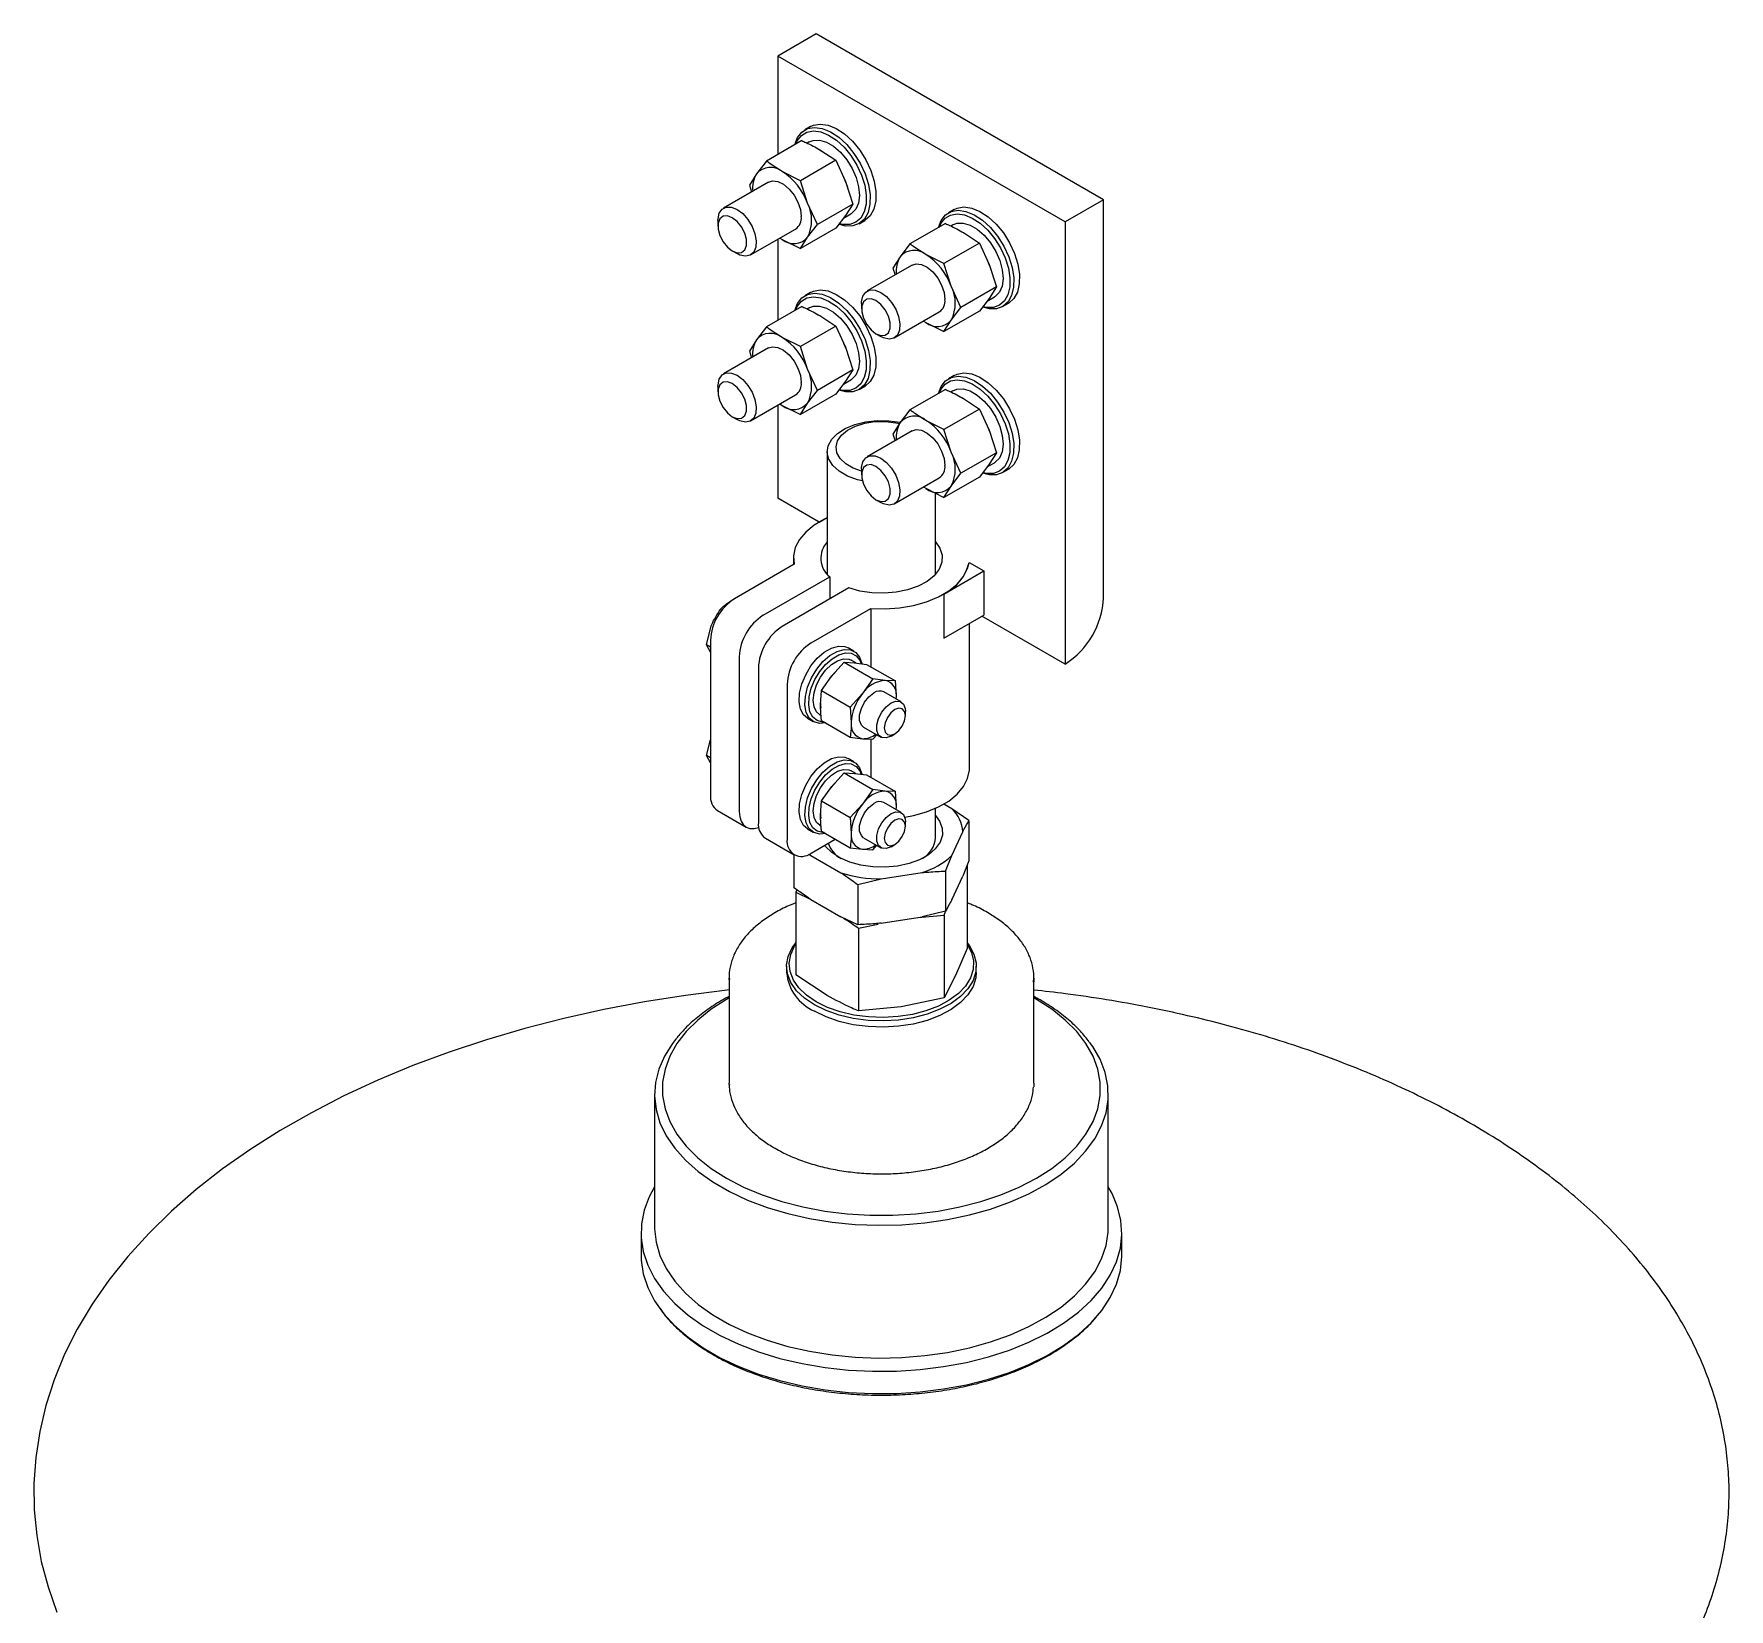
# Model space of a CAD drawing. Header units: millimetres. Extents: x 51507 to 66627, y -17810 to -7118.
# Drawn here: x 60227.2 to 60477.6, y -13012.5 to -12779.9 of the extents above; entities that cross this region are included whole.
import ezdxf

# ---------------------------------------------------------------- set-up
doc = ezdxf.new("R2010")
doc.units = ezdxf.units.MM
doc.header["$LTSCALE"] = 10
doc.layers.add('粗实线', color=4, linetype='Continuous', lineweight=18)

msp = doc.modelspace()

# ---------------------------------------------------------------- linework, layer by layer
at = {"layer": '粗实线'}
for p, q in [((60342.746, -12779.911), (60337.089, -12783.176)), ((60385.172, -12804.403), (60342.746, -12779.911)), ((60379.515, -12807.669), (60337.089, -12783.176)), ((60337.089, -12783.176), (60337.089, -12797.711)), ((60341.928, -12793.599), (60341.08, -12794.088)), ((60340.621, -12795.672), (60335.395, -12798.688)), ((60341.727, -12795.864), (60341.419, -12796.042)), ((60335.395, -12798.688), (60333.96, -12800.578)), ((60345.641, -12798.57), (60340.416, -12801.587)), ((60343.311, -12797.017), (60345.641, -12798.57)), ((60345.641, -12798.57), (60347.077, -12801.701)), ((60333.96, -12800.578), (60332.885, -12802.26)), ((60340.416, -12801.587), (60337.725, -12800.241)), ((60335.725, -12801.798), (60329.079, -12805.635)), ((60332.885, -12802.26), (60333.205, -12803.253)), ((60341.491, -12804.926), (60340.416, -12801.587)), ((60347.077, -12801.701), (60348.152, -12805.04)), ((60342.926, -12808.056), (60341.491, -12804.926)), ((60348.152, -12805.04), (60342.926, -12808.056)), ((60348.152, -12805.04), (60347.077, -12806.721)), ((60363.141, -12805.845), (60362.293, -12806.335)), ((60385.172, -12804.403), (60379.515, -12807.669)), ((60385.172, -12863.194), (60385.172, -12804.403)), ((60328.25, -12807.466), (60328.25, -12808.283)), ((60333.078, -12812.563), (60339.725, -12808.726)), ((60345.641, -12808.611), (60340.416, -12811.628)), ((60341.491, -12809.946), (60342.926, -12808.056)), ((60347.077, -12806.721), (60345.641, -12808.611)), ((60346.766, -12807.131), (60347.865, -12806.496)), ((60349.079, -12807.945), (60349.927, -12807.455)), ((60361.834, -12807.918), (60356.608, -12810.934)), ((60362.941, -12808.11), (60362.632, -12808.288)), ((60379.515, -12807.669), (60379.515, -12872.992)), ((60337.089, -12810.248), (60337.089, -12822.207)), ((60337.39, -12810.074), (60337.725, -12810.283)), ((60337.397, -12810.07), (60337.725, -12810.283)), ((60337.725, -12810.283), (60340.416, -12811.628)), ((60340.416, -12811.628), (60341.491, -12809.946)), ((60356.608, -12810.934), (60355.173, -12812.824)), ((60366.855, -12810.816), (60361.629, -12813.833)), ((60364.157, -12809.077), (60364.691, -12809.371)), ((60364.525, -12809.263), (60366.855, -12810.816)), ((60366.855, -12810.816), (60368.29, -12813.947)), ((60330.371, -12811.957), (60331.078, -12812.365)), ((60355.173, -12812.824), (60354.098, -12814.506)), ((60361.629, -12813.833), (60358.938, -12812.488)), ((60356.939, -12814.044), (60350.292, -12817.881)), ((60354.098, -12814.506), (60354.418, -12815.499)), ((60362.704, -12817.172), (60361.629, -12813.833)), ((60368.29, -12813.947), (60369.365, -12817.286)), ((60341.928, -12818.095), (60341.08, -12818.585)), ((60364.139, -12820.303), (60362.704, -12817.172)), ((60369.365, -12817.286), (60364.139, -12820.303)), ((60367.979, -12819.377), (60369.078, -12818.742)), ((60369.365, -12817.286), (60368.29, -12818.968)), ((60340.621, -12820.168), (60335.395, -12823.185)), ((60341.727, -12820.36), (60341.419, -12820.538)), ((60349.463, -12819.713), (60349.463, -12820.529)), ((60354.292, -12824.81), (60360.938, -12820.972)), ((60366.855, -12820.857), (60361.629, -12823.874)), ((60362.704, -12822.192), (60364.139, -12820.303)), ((60368.29, -12818.968), (60366.855, -12820.857)), ((60370.292, -12820.191), (60371.141, -12819.702)), ((60335.395, -12823.185), (60333.96, -12825.074)), ((60345.641, -12823.066), (60340.416, -12826.083)), ((60343.311, -12821.513), (60345.641, -12823.066)), ((60345.641, -12823.066), (60347.077, -12826.197)), ((60358.603, -12822.321), (60358.938, -12822.529)), ((60358.61, -12822.317), (60358.938, -12822.529)), ((60358.938, -12822.529), (60361.629, -12823.874)), ((60361.629, -12823.874), (60362.704, -12822.192)), ((60333.96, -12825.074), (60332.885, -12826.756)), ((60340.416, -12826.083), (60337.725, -12824.738)), ((60341.491, -12829.422), (60340.416, -12826.083)), ((60347.077, -12826.197), (60348.152, -12829.536)), ((60351.584, -12824.203), (60352.291, -12824.611)), ((60335.725, -12826.294), (60329.079, -12830.131)), ((60332.885, -12826.756), (60333.205, -12827.749)), ((60342.926, -12832.553), (60341.491, -12829.422)), ((60348.152, -12829.536), (60342.926, -12832.553)), ((60347.077, -12831.218), (60345.641, -12833.107)), ((60346.766, -12831.627), (60347.865, -12830.992)), ((60348.152, -12829.536), (60347.077, -12831.218)), ((60363.141, -12830.341), (60362.293, -12830.831)), ((60328.25, -12831.963), (60328.25, -12832.779)), ((60333.078, -12837.06), (60339.725, -12833.223)), ((60345.641, -12833.107), (60340.416, -12836.124)), ((60341.491, -12834.442), (60342.926, -12832.553)), ((60349.079, -12832.441), (60349.927, -12831.952)), ((60361.834, -12832.414), (60356.608, -12835.431)), ((60362.941, -12832.606), (60362.632, -12832.785)), ((60364.525, -12833.759), (60366.855, -12835.312)), ((60337.089, -12834.744), (60337.089, -12848.5)), ((60337.39, -12834.571), (60337.725, -12834.779)), ((60337.397, -12834.567), (60337.725, -12834.779)), ((60337.725, -12834.779), (60340.416, -12836.124)), ((60340.416, -12836.124), (60341.491, -12834.442)), ((60356.608, -12835.431), (60355.173, -12837.32)), ((60366.855, -12835.312), (60361.629, -12838.329)), ((60366.855, -12835.312), (60368.29, -12838.443)), ((60330.371, -12836.453), (60331.078, -12836.861)), ((60356.939, -12838.54), (60350.292, -12842.377)), ((60355.173, -12837.32), (60354.098, -12839.002)), ((60361.629, -12838.329), (60358.938, -12836.984)), ((60362.704, -12841.668), (60361.629, -12838.329)), ((60368.29, -12838.443), (60369.365, -12841.782)), ((60354.098, -12839.002), (60354.418, -12839.995)), ((60344.391, -12841.612), (60344.391, -12859.711)), ((60364.139, -12844.799), (60362.704, -12841.668)), ((60369.365, -12841.782), (60364.139, -12844.799)), ((60368.29, -12843.464), (60366.855, -12845.354)), ((60367.979, -12843.873), (60369.078, -12843.239)), ((60369.365, -12841.782), (60368.29, -12843.464)), ((60349.463, -12844.209), (60349.463, -12845.025)), ((60354.292, -12849.306), (60360.938, -12845.469)), ((60366.855, -12845.354), (60361.629, -12848.37)), ((60362.704, -12846.689), (60364.139, -12844.799)), ((60370.292, -12844.688), (60371.141, -12844.198)), ((60343.197, -12852.025), (60337.089, -12848.5)), ((60351.584, -12848.699), (60352.291, -12849.108)), ((60358.603, -12846.817), (60358.938, -12847.025)), ((60358.61, -12846.813), (60358.938, -12847.025)), ((60358.938, -12847.025), (60361.629, -12848.37)), ((60360.391, -12859.711), (60360.391, -12847.751)), ((60361.629, -12848.37), (60362.704, -12846.689)), ((60343.199, -12852.024), (60344.391, -12851.336)), ((60339.489, -12858.248), (60330.685, -12863.33)), ((60339.391, -12857.331), (60339.391, -12858.304)), ((60365.342, -12857.983), (60367.494, -12859.225)), ((60334.928, -12865.78), (60344.772, -12860.096)), ((60344.772, -12860.096), (60344.772, -12863.362)), ((60361.583, -12862.638), (60367.494, -12859.225)), ((60367.494, -12859.225), (60367.494, -12865.758)), ((60330.331, -12863.535), (60330.624, -12863.379)), ((60347.6, -12861.729), (60337.756, -12867.412)), ((60361.583, -12862.638), (60361.583, -12869.17)), ((60328.821, -12865.02), (60328.606, -12864.896)), ((60341.999, -12869.862), (60350.802, -12864.779)), ((60350.802, -12864.779), (60350.802, -12873.362)), ((60361.583, -12869.17), (60367.494, -12865.758)), ((60379.515, -12872.992), (60367.239, -12865.905)), ((60326.565, -12870.157), (60327.27, -12867.344)), ((60365.391, -12888.359), (60365.391, -12866.972)), ((60327.149, -12870.494), (60326.565, -12870.157)), ((60327.149, -12871.234), (60326.565, -12870.157)), ((60327.149, -12869.454), (60327.149, -12892.317)), ((60348.322, -12871.075), (60347.473, -12870.585)), ((60331.392, -12871.903), (60331.392, -12894.766)), ((60334.22, -12873.536), (60334.22, -12896.399)), ((60345.069, -12874.716), (60346.874, -12872.722)), ((60346.874, -12872.722), (60351.124, -12875.175)), ((60346.874, -12872.722), (60348.403, -12872.791)), ((60348.624, -12872.819), (60347.925, -12872.416)), ((60348.403, -12872.791), (60350.209, -12873.02)), ((60350.209, -12873.02), (60354.458, -12875.473)), ((60338.463, -12875.985), (60338.463, -12898.848)), ((60343.54, -12876.87), (60345.069, -12874.716)), ((60351.124, -12875.175), (60349.595, -12877.328)), ((60352.929, -12875.404), (60351.124, -12875.175)), ((60354.458, -12875.473), (60352.929, -12875.404)), ((60354.596, -12877.776), (60354.458, -12875.473)), ((60343.402, -12879.013), (60343.54, -12876.87)), ((60343.54, -12876.87), (60347.789, -12879.323)), ((60349.595, -12877.328), (60347.789, -12879.323)), ((60355.307, -12878.572), (60352.762, -12877.102)), ((60354.577, -12878.15), (60354.596, -12877.776)), ((60354.581, -12878.153), (60354.596, -12877.776)), ((60341.474, -12880.978), (60342.322, -12881.468)), ((60343.285, -12880.454), (60343.477, -12880.565)), ((60343.54, -12881.316), (60347.789, -12883.769)), ((60347.789, -12879.323), (60347.927, -12881.625)), ((60355.929, -12880.599), (60355.929, -12879.945)), ((60347.789, -12883.769), (60349.595, -12883.998)), ((60349.762, -12882.299), (60352.307, -12883.768)), ((60351.124, -12884.067), (60351.707, -12883.422)), ((60353.808, -12883.619), (60354.373, -12883.293)), ((60326.565, -12886.488), (60327.149, -12884.154)), ((60349.595, -12883.998), (60351.124, -12884.067)), ((60350.802, -12884.052), (60350.802, -12889.693)), ((60327.149, -12886.825), (60326.565, -12886.488)), ((60327.149, -12887.564), (60326.565, -12886.488)), ((60348.322, -12887.406), (60347.473, -12886.916)), ((60348.624, -12889.15), (60347.925, -12888.746)), ((60343.54, -12893.2), (60345.069, -12891.047)), ((60345.069, -12891.047), (60346.874, -12889.053)), ((60346.874, -12889.053), (60351.124, -12891.505)), ((60346.874, -12889.053), (60348.403, -12889.122)), ((60348.403, -12889.122), (60350.209, -12889.351)), ((60350.209, -12889.351), (60354.458, -12891.804)), ((60343.402, -12895.344), (60343.54, -12893.2)), ((60343.54, -12893.2), (60347.789, -12895.653)), ((60349.595, -12893.659), (60347.789, -12895.653)), ((60351.124, -12891.505), (60349.595, -12893.659)), ((60352.929, -12891.734), (60351.124, -12891.505)), ((60355.307, -12894.903), (60352.762, -12893.433)), ((60354.458, -12891.804), (60352.929, -12891.734)), ((60354.596, -12894.106), (60354.458, -12891.804)), ((60362.799, -12894.338), (60361.61, -12893.651)), ((60328.185, -12894.606), (60332.428, -12897.056)), ((60347.789, -12895.653), (60347.927, -12897.956)), ((60354.577, -12894.481), (60354.596, -12894.106)), ((60354.581, -12894.483), (60354.596, -12894.106)), ((60355.929, -12896.929), (60355.929, -12896.276)), ((60360.391, -12898.628), (60360.391, -12894.275)), ((60365.31, -12896.088), (60362.799, -12894.338)), ((60365.31, -12896.088), (60365.31, -12902.019)), ((60335.256, -12898.688), (60339.499, -12901.138)), ((60341.474, -12897.309), (60342.322, -12897.799)), ((60341.999, -12900.89), (60345.579, -12898.823)), ((60343.285, -12896.785), (60343.477, -12896.896)), ((60343.54, -12897.647), (60347.789, -12900.099)), ((60349.762, -12898.629), (60352.307, -12900.099)), ((60362.768, -12901.265), (60364.391, -12897.768)), ((60339.472, -12901.122), (60339.472, -12906.016)), ((60341.57, -12901.045), (60341.983, -12901.234)), ((60341.983, -12901.234), (60341.772, -12901.012)), ((60341.983, -12901.234), (60346.418, -12903.794)), ((60347.789, -12900.099), (60349.595, -12900.328)), ((60349.595, -12900.328), (60351.124, -12900.398)), ((60351.124, -12900.398), (60351.719, -12899.74)), ((60353.808, -12899.95), (60354.373, -12899.624)), ((60361.849, -12903.546), (60362.768, -12901.265)), ((60352.36, -12904.713), (60358.418, -12903.776)), ((60361.849, -12903.546), (60361.849, -12909.477)), ((60365.31, -12902.019), (60364.391, -12904.3)), ((60365.03, -12902.747), (60365.03, -12914.963)), ((60339.896, -12906.314), (60339.752, -12906.657)), ((60348.929, -12905.545), (60352.36, -12904.713)), ((60348.929, -12905.545), (60348.929, -12911.475)), ((60362.768, -12907.797), (60364.391, -12904.3)), ((60339.752, -12906.657), (60339.752, -12918.873)), ((60339.752, -12906.657), (60341.946, -12907.741)), ((60341.983, -12907.766), (60346.418, -12910.326)), ((60348.929, -12911.475), (60346.418, -12910.326)), ((60352.36, -12911.246), (60358.418, -12910.309)), ((60357.797, -12910.405), (60361.644, -12910.043)), ((60361.849, -12909.477), (60358.418, -12910.309)), ((60361.644, -12910.043), (60361.861, -12909.525)), ((60361.644, -12910.043), (60361.644, -12922.259)), ((60349.004, -12911.998), (60351.897, -12911.375)), ((60349.004, -12911.998), (60349.004, -12924.214)), ((60365.03, -12914.963), (60363.337, -12918.994)), ((60338.391, -12917.607), (60338.391, -12918.526)), ((60344.378, -12921.927), (60339.752, -12918.873)), ((60366.391, -12918.526), (60366.391, -12917.607)), ((60329.891, -12919.343), (60329.891, -12934.857)), ((60329.894, -12919.549), (60329.891, -12919.343)), ((60363.337, -12918.994), (60361.644, -12922.259)), ((60374.891, -12919.343), (60374.871, -12919.897)), ((60374.891, -12934.857), (60374.891, -12919.343)), ((60355.324, -12923.62), (60349.004, -12924.214)), ((60361.644, -12922.259), (60355.324, -12923.62)), ((60375.27, -12922.511), (60374.891, -12922.296)), ((60329.894, -12935.063), (60329.891, -12934.857)), ((60374.891, -12934.857), (60374.871, -12935.411)), ((60318.891, -12936.517), (60318.891, -12956.132)), ((60385.891, -12956.132), (60385.891, -12936.517)), ((60316.891, -12956.949), (60316.891, -12960.234)), ((60387.891, -12960.234), (60387.891, -12956.949))]:
    msp.add_line(p, q, dxfattribs=at)
for points in [[(60339.591, -12796.266), (60339.987, -12795.233), (60340.635, -12794.41), (60341.491, -12793.895), (60342.515, -12793.714), (60343.659, -12793.874), (60344.87, -12794.368), (60346.09, -12795.173), (60347.263, -12796.251), (60348.333, -12797.552), (60349.252, -12799.015), (60349.975, -12800.572), (60350.47, -12802.149), (60350.713, -12803.674), (60350.692, -12805.074), (60350.408, -12806.285), (60349.876, -12807.249), (60349.119, -12807.922), (60348.173, -12808.272)], [(60341.928, -12793.599), (60342.34, -12793.405), (60343.364, -12793.224), (60344.508, -12793.384), (60345.718, -12793.878), (60346.938, -12794.683), (60348.111, -12795.761), (60349.182, -12797.062), (60350.101, -12798.525), (60350.824, -12800.082), (60351.319, -12801.66), (60351.561, -12803.184), (60351.54, -12804.584), (60351.257, -12805.795), (60350.724, -12806.759), (60349.967, -12807.432), (60349.927, -12807.455)], [(60339.73, -12796.186), (60339.958, -12795.686), (60340.574, -12794.903), (60341.388, -12794.415), (60342.361, -12794.242), (60343.447, -12794.394), (60344.597, -12794.864), (60345.756, -12795.628), (60346.871, -12796.653), (60347.888, -12797.889), (60348.761, -12799.279), (60349.448, -12800.757), (60349.918, -12802.256), (60350.148, -12803.704), (60350.128, -12805.035), (60349.859, -12806.185), (60349.353, -12807.101), (60348.634, -12807.74), (60347.736, -12808.072)], [(60341.727, -12795.864), (60342.306, -12795.637), (60343.24, -12795.603), (60344.267, -12795.9), (60345.326, -12796.511), (60346.353, -12797.4), (60347.287, -12798.513), (60348.073, -12799.785), (60348.665, -12801.141), (60349.026, -12802.498), (60349.136, -12803.777), (60348.988, -12804.902), (60348.59, -12805.805), (60347.967, -12806.433), (60347.865, -12806.496)], [(60342.745, -12796.741), (60342.782, -12796.757), (60343.611, -12797.21)], [(60346.8, -12801.069), (60347.18, -12801.998), (60347.358, -12802.562)], [(60335.725, -12801.798), (60336.311, -12801.617), (60337.096, -12801.715), (60337.937, -12802.127), (60338.759, -12802.818), (60339.489, -12803.727), (60340.062, -12804.771), (60340.428, -12805.86), (60340.554, -12806.895)], [(60328.25, -12807.466), (60328.258, -12807.227), (60328.446, -12806.386), (60328.867, -12805.786), (60329.485, -12805.481), (60330.245, -12805.497), (60331.078, -12805.833)], [(60331.078, -12805.833), (60331.912, -12806.46), (60332.672, -12807.32), (60333.29, -12808.339), (60333.711, -12809.426), (60333.899, -12810.483), (60333.836, -12811.418), (60333.528, -12812.146), (60333.002, -12812.604), (60332.306, -12812.75), (60331.5, -12812.572), (60331.078, -12812.365)], [(60360.804, -12808.512), (60361.2, -12807.479), (60361.848, -12806.656), (60362.705, -12806.141), (60363.729, -12805.96), (60364.872, -12806.12), (60366.083, -12806.614), (60367.303, -12807.419), (60368.476, -12808.497), (60369.547, -12809.798), (60370.465, -12811.261), (60371.189, -12812.818), (60371.683, -12814.395), (60371.926, -12815.92), (60371.905, -12817.32), (60371.621, -12818.531), (60371.089, -12819.495), (60370.332, -12820.168), (60369.386, -12820.518)], [(60363.141, -12805.845), (60363.553, -12805.652), (60364.577, -12805.47), (60365.721, -12805.63), (60366.931, -12806.124), (60368.151, -12806.929), (60369.324, -12808.007), (60370.395, -12809.309), (60371.314, -12810.772), (60372.037, -12812.328), (60372.532, -12813.906), (60372.774, -12815.43), (60372.753, -12816.83), (60372.47, -12818.041), (60371.937, -12819.005), (60371.181, -12819.678), (60371.141, -12819.702)], [(60330.371, -12807.058), (60329.646, -12806.787), (60329.008, -12806.844), (60328.534, -12807.222), (60328.282, -12807.876), (60328.282, -12808.727), (60328.534, -12809.672), (60329.008, -12810.597), (60329.646, -12811.391), (60330.371, -12811.957), (60331.097, -12812.228), (60331.735, -12812.171), (60332.208, -12811.793), (60332.46, -12811.139), (60332.46, -12810.288), (60332.208, -12809.343), (60331.735, -12808.418), (60331.097, -12807.624), (60330.371, -12807.058)], [(60348.173, -12808.272), (60347.083, -12808.282), (60346.087, -12808.027)], [(60347.736, -12808.072), (60346.7, -12808.082), (60346.215, -12807.985)], [(60360.943, -12808.432), (60361.172, -12807.932), (60361.788, -12807.149), (60362.601, -12806.661), (60363.574, -12806.488), (60364.661, -12806.641), (60365.81, -12807.11), (60366.97, -12807.875), (60368.084, -12808.899), (60369.101, -12810.135), (60369.974, -12811.525), (60370.661, -12813.004), (60371.131, -12814.502), (60371.361, -12815.95), (60371.341, -12817.281), (60371.072, -12818.431), (60370.566, -12819.347), (60369.847, -12819.986), (60368.949, -12820.318)], [(60362.941, -12808.11), (60363.519, -12807.884), (60364.453, -12807.849), (60365.48, -12808.146), (60366.539, -12808.757), (60367.566, -12809.646), (60368.5, -12810.759), (60369.287, -12812.032), (60369.878, -12813.387), (60370.239, -12814.744), (60370.349, -12816.023), (60370.201, -12817.148), (60369.803, -12818.051), (60369.18, -12818.68), (60369.078, -12818.742)], [(60368.013, -12813.315), (60368.393, -12814.244), (60368.53, -12814.665)], [(60356.939, -12814.044), (60357.524, -12813.863), (60358.309, -12813.961), (60359.15, -12814.373), (60359.972, -12815.064), (60360.702, -12815.973), (60361.275, -12817.018), (60361.641, -12818.106), (60361.767, -12819.141)], [(60339.591, -12820.762), (60339.987, -12819.729), (60340.635, -12818.906), (60341.491, -12818.392), (60342.515, -12818.21), (60343.659, -12818.37), (60344.87, -12818.864), (60346.09, -12819.669), (60347.263, -12820.747), (60348.333, -12822.048), (60349.252, -12823.512), (60349.975, -12825.068), (60350.47, -12826.646), (60350.713, -12828.17), (60350.692, -12829.57), (60350.408, -12830.781), (60349.876, -12831.745), (60349.119, -12832.418), (60348.173, -12832.768)], [(60339.73, -12820.682), (60339.958, -12820.182), (60340.574, -12819.4), (60341.388, -12818.911), (60342.361, -12818.739), (60343.447, -12818.891), (60344.597, -12819.36), (60345.756, -12820.125), (60346.871, -12821.149), (60347.888, -12822.385), (60348.761, -12823.775), (60349.448, -12825.254), (60349.918, -12826.752), (60350.148, -12828.201), (60350.128, -12829.531), (60349.859, -12830.681), (60349.353, -12831.597), (60348.634, -12832.236), (60347.736, -12832.568)], [(60341.928, -12818.095), (60342.34, -12817.902), (60343.364, -12817.72), (60344.508, -12817.88), (60345.718, -12818.374), (60346.938, -12819.179), (60348.111, -12820.258), (60349.182, -12821.559), (60350.101, -12823.022), (60350.824, -12824.578), (60351.319, -12826.156), (60351.561, -12827.68), (60351.54, -12829.08), (60351.257, -12830.291), (60350.724, -12831.255), (60349.967, -12831.928), (60349.927, -12831.952)], [(60349.463, -12819.713), (60349.471, -12819.473), (60349.659, -12818.632), (60350.08, -12818.032), (60350.698, -12817.727), (60351.458, -12817.743), (60352.292, -12818.079)], [(60352.292, -12818.079), (60353.125, -12818.706), (60353.885, -12819.567), (60354.503, -12820.586), (60354.925, -12821.672), (60355.112, -12822.73), (60355.049, -12823.664), (60354.741, -12824.393), (60354.215, -12824.85), (60353.519, -12824.997), (60352.713, -12824.818), (60352.291, -12824.611)], [(60341.727, -12820.36), (60342.306, -12820.134), (60343.24, -12820.099), (60344.267, -12820.396), (60345.326, -12821.007), (60346.353, -12821.896), (60347.287, -12823.009), (60348.073, -12824.282), (60348.665, -12825.637), (60349.026, -12826.994), (60349.136, -12828.273), (60348.988, -12829.398), (60348.59, -12830.301), (60347.967, -12830.93), (60347.865, -12830.992)], [(60342.745, -12821.237), (60342.782, -12821.253), (60343.611, -12821.706)], [(60351.585, -12819.304), (60350.859, -12819.033), (60350.221, -12819.09), (60349.747, -12819.468), (60349.495, -12820.122), (60349.495, -12820.973), (60349.747, -12821.918), (60350.221, -12822.843), (60350.859, -12823.637), (60351.585, -12824.203), (60352.31, -12824.474), (60352.948, -12824.417), (60353.422, -12824.039), (60353.674, -12823.385), (60353.674, -12822.534), (60353.422, -12821.589), (60352.948, -12820.664), (60352.31, -12819.871), (60351.585, -12819.304)], [(60369.386, -12820.518), (60368.296, -12820.528), (60367.3, -12820.273)], [(60368.949, -12820.318), (60367.913, -12820.328), (60367.428, -12820.231)], [(60335.725, -12826.294), (60336.311, -12826.113), (60337.096, -12826.211), (60337.937, -12826.623), (60338.759, -12827.315), (60339.489, -12828.223), (60340.062, -12829.268), (60340.428, -12830.356), (60340.554, -12831.391)], [(60346.8, -12825.565), (60347.18, -12826.494), (60347.358, -12827.058)], [(60328.25, -12831.963), (60328.258, -12831.723), (60328.446, -12830.882), (60328.867, -12830.283), (60329.485, -12829.977), (60330.245, -12829.993), (60331.078, -12830.329)], [(60331.078, -12830.329), (60331.912, -12830.956), (60332.672, -12831.817), (60333.29, -12832.836), (60333.711, -12833.922), (60333.899, -12834.98), (60333.836, -12835.914), (60333.528, -12836.643), (60333.002, -12837.1), (60332.306, -12837.247), (60331.5, -12837.069), (60331.078, -12836.861)], [(60360.804, -12833.009), (60361.2, -12831.975), (60361.848, -12831.152), (60362.705, -12830.638), (60363.729, -12830.456), (60364.872, -12830.616), (60366.083, -12831.11), (60367.303, -12831.915), (60368.476, -12832.994), (60369.547, -12834.295), (60370.465, -12835.758), (60371.189, -12837.314), (60371.683, -12838.892), (60371.926, -12840.416), (60371.905, -12841.816), (60371.621, -12843.027), (60371.089, -12843.991), (60370.332, -12844.664), (60369.386, -12845.014)], [(60360.943, -12832.928), (60361.172, -12832.428), (60361.788, -12831.646), (60362.601, -12831.157), (60363.574, -12830.985), (60364.661, -12831.137), (60365.81, -12831.606), (60366.97, -12832.371), (60368.084, -12833.395), (60369.101, -12834.631), (60369.974, -12836.021), (60370.661, -12837.5), (60371.131, -12838.998), (60371.361, -12840.447), (60371.341, -12841.777), (60371.072, -12842.927), (60370.566, -12843.843), (60369.847, -12844.482), (60368.949, -12844.815)], [(60363.141, -12830.341), (60363.553, -12830.148), (60364.577, -12829.966), (60365.721, -12830.126), (60366.931, -12830.621), (60368.151, -12831.425), (60369.324, -12832.504), (60370.395, -12833.805), (60371.314, -12835.268), (60372.037, -12836.824), (60372.532, -12838.402), (60372.774, -12839.926), (60372.753, -12841.327), (60372.47, -12842.537), (60371.937, -12843.501), (60371.181, -12844.174), (60371.141, -12844.198)], [(60330.371, -12831.554), (60329.646, -12831.283), (60329.008, -12831.34), (60328.534, -12831.718), (60328.282, -12832.372), (60328.282, -12833.223), (60328.534, -12834.168), (60329.008, -12835.093), (60329.646, -12835.887), (60330.371, -12836.453), (60331.097, -12836.724), (60331.735, -12836.667), (60332.208, -12836.289), (60332.46, -12835.635), (60332.46, -12834.784), (60332.208, -12833.839), (60331.735, -12832.914), (60331.097, -12832.121), (60330.371, -12831.554)], [(60348.173, -12832.768), (60347.083, -12832.779), (60346.087, -12832.523)], [(60347.736, -12832.568), (60346.7, -12832.579), (60346.215, -12832.481)], [(60362.941, -12832.606), (60363.519, -12832.38), (60364.453, -12832.345), (60365.48, -12832.642), (60366.539, -12833.253), (60367.566, -12834.142), (60368.5, -12835.256), (60369.287, -12836.528), (60369.878, -12837.883), (60370.239, -12839.24), (60370.349, -12840.519), (60370.201, -12841.644), (60369.803, -12842.547), (60369.18, -12843.176), (60369.078, -12843.239)], [(60363.959, -12833.484), (60363.995, -12833.499), (60364.824, -12833.952)], [(60349.592, -12845.939), (60348.837, -12845.75), (60347.379, -12845.212), (60346.156, -12844.506), (60345.224, -12843.664), (60344.628, -12842.727), (60344.394, -12841.738), (60344.534, -12840.742), (60345.042, -12839.787), (60345.894, -12838.918), (60347.049, -12838.175), (60348.454, -12837.592), (60350.043, -12837.198), (60351.742, -12837.009), (60353.471, -12837.036), (60355.15, -12837.277), (60355.191, -12837.286)], [(60349.463, -12844.48), (60348.235, -12844.035), (60347.135, -12843.399), (60346.318, -12842.635), (60345.829, -12841.782), (60345.693, -12840.888), (60345.918, -12839.999), (60346.493, -12839.164), (60347.385, -12838.428), (60348.548, -12837.831), (60349.917, -12837.405), (60351.42, -12837.173), (60352.975, -12837.146), (60354.499, -12837.328), (60355.084, -12837.458)], [(60356.939, -12838.54), (60357.524, -12838.36), (60358.309, -12838.457), (60359.15, -12838.87), (60359.972, -12839.561), (60360.702, -12840.469), (60361.275, -12841.514), (60361.641, -12842.602), (60361.767, -12843.637)], [(60368.013, -12837.811), (60368.393, -12838.74), (60368.572, -12839.304)], [(60349.463, -12844.209), (60349.471, -12843.969), (60349.659, -12843.128), (60350.08, -12842.529), (60350.698, -12842.223), (60351.458, -12842.239), (60352.292, -12842.575)], [(60351.585, -12843.8), (60350.859, -12843.529), (60350.221, -12843.586), (60349.747, -12843.964), (60349.495, -12844.618), (60349.495, -12845.469), (60349.747, -12846.414), (60350.221, -12847.339), (60350.859, -12848.133), (60351.585, -12848.699), (60352.31, -12848.971), (60352.948, -12848.914), (60353.422, -12848.535), (60353.674, -12847.881), (60353.674, -12847.03), (60353.422, -12846.086), (60352.948, -12845.16), (60352.31, -12844.367), (60351.585, -12843.8)], [(60352.292, -12842.575), (60353.125, -12843.202), (60353.885, -12844.063), (60354.503, -12845.082), (60354.925, -12846.168), (60355.112, -12847.226), (60355.049, -12848.16), (60354.741, -12848.889), (60354.215, -12849.347), (60353.519, -12849.493), (60352.713, -12849.315), (60352.291, -12849.108)], [(60369.386, -12845.014), (60368.296, -12845.025), (60367.3, -12844.769)], [(60368.949, -12844.815), (60367.913, -12844.825), (60367.428, -12844.727)], [(60344.391, -12851.415), (60343.998, -12851.6), (60342.479, -12852.475), (60341.231, -12853.482), (60340.286, -12854.595), (60339.671, -12855.781), (60339.403, -12857.01), (60339.489, -12858.248)], [(60344.391, -12851.415), (60344.035, -12851.582), (60343.199, -12852.024)], [(60360.391, -12854.951), (60361.035, -12855.883), (60361.361, -12856.91), (60361.326, -12857.953), (60360.931, -12858.971), (60360.19, -12859.924), (60359.136, -12860.771), (60357.809, -12861.48), (60356.263, -12862.021), (60354.561, -12862.373), (60352.772, -12862.522), (60350.967, -12862.461), (60349.22, -12862.193), (60347.6, -12861.729)], [(60350.802, -12864.779), (60352.946, -12864.829), (60355.075, -12864.674), (60357.131, -12864.319), (60359.058, -12863.774), (60360.803, -12863.053), (60362.319, -12862.176), (60363.564, -12861.167), (60364.505, -12860.054), (60365.116, -12858.867), (60365.342, -12857.983)], [(60341.474, -12880.978), (60340.891, -12880.475), (60340.439, -12879.625), (60340.239, -12878.534), (60340.306, -12877.27), (60340.635, -12875.912), (60341.205, -12874.546), (60341.98, -12873.258), (60342.912, -12872.128), (60343.942, -12871.228), (60345.005, -12870.614), (60346.035, -12870.325), (60346.967, -12870.379), (60347.473, -12870.585)], [(60344.137, -12881.66), (60343.278, -12881.745), (60342.418, -12881.52), (60341.74, -12880.965), (60341.287, -12880.115), (60341.088, -12879.024), (60341.155, -12877.759), (60341.483, -12876.402), (60342.053, -12875.036), (60342.828, -12873.748), (60343.76, -12872.618), (60344.79, -12871.718), (60345.854, -12871.104), (60346.884, -12870.815), (60347.816, -12870.868), (60348.591, -12871.262), (60349.161, -12871.969), (60349.475, -12872.872)], [(60343.937, -12881.545), (60343.697, -12881.543), (60342.894, -12881.333), (60342.262, -12880.815), (60341.839, -12880.022), (60341.653, -12879.003), (60341.715, -12877.824), (60342.022, -12876.556), (60342.554, -12875.282), (60343.277, -12874.079), (60344.147, -12873.025), (60345.109, -12872.185), (60346.101, -12871.612), (60347.063, -12871.342), (60347.932, -12871.392), (60348.656, -12871.759), (60349.188, -12872.42), (60349.391, -12872.911)], [(60343.285, -12880.454), (60342.817, -12880.043), (60342.449, -12879.296), (60342.323, -12878.329), (60342.449, -12877.218), (60342.817, -12876.046), (60343.398, -12874.904), (60344.149, -12873.88), (60345.011, -12873.051), (60345.919, -12872.482), (60346.802, -12872.215), (60347.594, -12872.273), (60347.925, -12872.416)], [(60344.97, -12874.914), (60345.28, -12874.533), (60345.554, -12874.235)], [(60343.484, -12879.471), (60343.455, -12878.982), (60343.462, -12878.73)], [(60349.762, -12882.299), (60349.425, -12881.986), (60349.173, -12881.332), (60349.173, -12880.481), (60349.425, -12879.536), (60349.898, -12878.611), (60350.536, -12877.817), (60351.262, -12877.251)], [(60353.808, -12883.619), (60353.807, -12883.62), (60353.082, -12883.891), (60352.444, -12883.834), (60351.97, -12883.455), (60351.718, -12882.801), (60351.718, -12881.951), (60351.97, -12881.006), (60352.444, -12880.081), (60353.082, -12879.287), (60353.807, -12878.72)], [(60353.807, -12878.72), (60354.533, -12878.449), (60355.171, -12878.506), (60355.644, -12878.885), (60355.896, -12879.539), (60355.929, -12879.945)], [(60354.373, -12879.7), (60353.778, -12880.181), (60353.273, -12880.861), (60352.936, -12881.639), (60352.817, -12882.395), (60352.936, -12883.014), (60353.273, -12883.402), (60353.778, -12883.5), (60354.373, -12883.293), (60354.968, -12882.813), (60355.473, -12882.132), (60355.81, -12881.354), (60355.929, -12880.599), (60355.81, -12879.979), (60355.473, -12879.591), (60354.968, -12879.493), (60354.373, -12879.7)], [(60341.474, -12897.309), (60340.891, -12896.806), (60340.439, -12895.956), (60340.239, -12894.865), (60340.306, -12893.6), (60340.635, -12892.243), (60341.205, -12890.877), (60341.98, -12889.589), (60342.912, -12888.459), (60343.942, -12887.559), (60345.005, -12886.945), (60346.035, -12886.656), (60346.967, -12886.709), (60347.473, -12886.916)], [(60344.137, -12897.991), (60343.278, -12898.076), (60342.418, -12897.85), (60341.74, -12897.296), (60341.287, -12896.446), (60341.088, -12895.354), (60341.155, -12894.09), (60341.483, -12892.733), (60342.053, -12891.367), (60342.828, -12890.078), (60343.76, -12888.949), (60344.79, -12888.049), (60345.854, -12887.435), (60346.884, -12887.146), (60347.816, -12887.199), (60348.591, -12887.592), (60349.161, -12888.3), (60349.475, -12889.203)], [(60343.937, -12897.876), (60343.697, -12897.874), (60342.894, -12897.664), (60342.262, -12897.146), (60341.839, -12896.353), (60341.653, -12895.334), (60341.715, -12894.154), (60342.022, -12892.887), (60342.554, -12891.612), (60343.277, -12890.41), (60344.147, -12889.356), (60345.109, -12888.516), (60346.101, -12887.943), (60347.063, -12887.673), (60347.932, -12887.723), (60348.656, -12888.09), (60349.188, -12888.75), (60349.391, -12889.242)], [(60343.285, -12896.785), (60342.817, -12896.374), (60342.449, -12895.627), (60342.323, -12894.66), (60342.449, -12893.548), (60342.817, -12892.377), (60343.398, -12891.235), (60344.149, -12890.21), (60345.011, -12889.382), (60345.919, -12888.812), (60346.802, -12888.546), (60347.594, -12888.603), (60347.925, -12888.746)], [(60355.831, -12895.597), (60357.131, -12895.348), (60359.058, -12894.802), (60360.803, -12894.081), (60362.319, -12893.205), (60363.564, -12892.196), (60364.505, -12891.083), (60365.116, -12889.895), (60365.38, -12888.666), (60365.391, -12888.359)], [(60344.97, -12891.244), (60345.28, -12890.864), (60345.554, -12890.566)], [(60349.762, -12898.629), (60349.425, -12898.317), (60349.173, -12897.663), (60349.173, -12896.812), (60349.425, -12895.867), (60349.898, -12894.942), (60350.536, -12894.148), (60351.262, -12893.582)], [(60331.392, -12894.766), (60331.46, -12895.524), (60331.661, -12896.173), (60331.988, -12896.691), (60332.428, -12897.056), (60332.963, -12897.254), (60333.575, -12897.278), (60334.238, -12897.128), (60334.28, -12897.113)], [(60343.484, -12895.802), (60343.455, -12895.313), (60343.462, -12895.061)], [(60353.808, -12899.95), (60353.807, -12899.95), (60353.082, -12900.222), (60352.444, -12900.165), (60351.97, -12899.786), (60351.718, -12899.132), (60351.718, -12898.281), (60351.97, -12897.337), (60352.444, -12896.412), (60353.082, -12895.618), (60353.807, -12895.051)], [(60354.373, -12896.031), (60353.778, -12896.511), (60353.273, -12897.192), (60352.936, -12897.97), (60352.817, -12898.725), (60352.936, -12899.345), (60353.273, -12899.733), (60353.778, -12899.831), (60354.373, -12899.624), (60354.968, -12899.143), (60355.473, -12898.463), (60355.81, -12897.685), (60355.929, -12896.929), (60355.81, -12896.31), (60355.473, -12895.922), (60354.968, -12895.824), (60354.373, -12896.031)], [(60353.807, -12895.051), (60354.533, -12894.78), (60355.171, -12894.837), (60355.644, -12895.216), (60355.896, -12895.869), (60355.929, -12896.276)], [(60360.391, -12895.367), (60360.974, -12896.164), (60361.364, -12897.194), (60361.386, -12898.249), (60361.041, -12899.285), (60360.341, -12900.259), (60359.316, -12901.133), (60358.007, -12901.869), (60356.468, -12902.438), (60354.763, -12902.816)], [(60354.763, -12902.816), (60352.96, -12902.989), (60351.134, -12902.949), (60349.36, -12902.697), (60347.709, -12902.244), (60346.251, -12901.609), (60345.043, -12900.817), (60344.137, -12899.901), (60344.011, -12899.729)], [(60342.492, -12923.322), (60341.032, -12922.332), (60339.866, -12921.218), (60339.025, -12920.012), (60338.53, -12918.743), (60338.394, -12917.445), (60338.62, -12916.151), (60339.204, -12914.894), (60339.752, -12914.132)], [(60342.757, -12922.863), (60341.336, -12921.899), (60340.202, -12920.815), (60339.383, -12919.641), (60338.901, -12918.406), (60338.769, -12917.143), (60338.989, -12915.883), (60339.557, -12914.661), (60339.752, -12914.364)], [(60365.03, -12914.132), (60365.379, -12914.59), (60366.049, -12915.832), (60366.366, -12917.119), (60366.32, -12918.42), (60365.914, -12919.699), (60365.158, -12920.924), (60364.071, -12922.064), (60362.681, -12923.087), (60361.025, -12923.969), (60359.146, -12924.687), (60357.091, -12925.22), (60354.915, -12925.557), (60352.673, -12925.688), (60350.424, -12925.609), (60348.226, -12925.323), (60346.136, -12924.838), (60344.208, -12924.165), (60342.492, -12923.322)], [(60365.03, -12914.364), (60365.031, -12914.364), (60365.683, -12915.573), (60365.991, -12916.826), (60365.947, -12918.092), (60365.552, -12919.337), (60364.816, -12920.529), (60363.758, -12921.638), (60362.406, -12922.634), (60360.794, -12923.493), (60358.965, -12924.191), (60356.965, -12924.71), (60354.847, -12925.038), (60352.665, -12925.165), (60350.477, -12925.089), (60348.338, -12924.811), (60346.303, -12924.338), (60344.427, -12923.683), (60342.757, -12922.863)], [(60366.391, -12918.526), (60366.32, -12919.338), (60365.914, -12920.618), (60365.158, -12921.843), (60364.071, -12922.982), (60362.681, -12924.006), (60361.025, -12924.888), (60359.146, -12925.605), (60357.091, -12926.139), (60354.915, -12926.476), (60352.673, -12926.606), (60350.424, -12926.528), (60348.226, -12926.242), (60346.136, -12925.756), (60344.208, -12925.084), (60342.492, -12924.241)], [(60329.891, -12921.11), (60329.619, -12921.136), (60323.468, -12921.905), (60317.389, -12922.858), (60311.395, -12923.991), (60305.501, -12925.302), (60299.721, -12926.79), (60294.07, -12928.452), (60288.562, -12930.283), (60283.21, -12932.282), (60278.027, -12934.443), (60273.027, -12936.764), (60268.223, -12939.24), (60263.627, -12941.866), (60259.251, -12944.637), (60255.109, -12947.549), (60251.213, -12950.594), (60247.575, -12953.765), (60244.207, -12957.054), (60241.12, -12960.452), (60238.326, -12963.95), (60235.832, -12967.535), (60233.647, -12971.195), (60231.778, -12974.917), (60230.229, -12978.688), (60229, -12982.496), (60228.094, -12986.328), (60227.508, -12990.173), (60227.242, -12994.022), (60227.292, -12997.865), (60227.658, -13001.695), (60228.338, -13005.502), (60229.328, -13009.28), (60230.629, -13013.02)], [(60329.891, -12922.296), (60329.512, -12922.511), (60327.246, -12923.964), (60325.256, -12925.546), (60323.562, -12927.239), (60322.185, -12929.025), (60321.138, -12930.885), (60320.434, -12932.797), (60320.08, -12934.741), (60320.08, -12936.696), (60320.434, -12938.641), (60321.138, -12940.553), (60322.185, -12942.413), (60323.562, -12944.199), (60325.256, -12945.892), (60327.246, -12947.473), (60329.512, -12948.926), (60332.029, -12950.235), (60334.769, -12951.384), (60337.702, -12952.361), (60340.796, -12953.157), (60344.017, -12953.761), (60347.33, -12954.167), (60350.698, -12954.372), (60354.084, -12954.372), (60357.453, -12954.167), (60360.765, -12953.761), (60363.986, -12953.157), (60367.08, -12952.361), (60370.013, -12951.384), (60372.753, -12950.235), (60375.27, -12948.926), (60377.536, -12947.473), (60379.527, -12945.892), (60381.22, -12944.199), (60382.597, -12942.413), (60383.644, -12940.553), (60384.348, -12938.641), (60384.702, -12936.696), (60384.702, -12934.741), (60384.348, -12932.797), (60383.644, -12930.885), (60382.597, -12929.025), (60381.22, -12927.239), (60379.527, -12925.546), (60377.536, -12923.964), (60375.27, -12922.511)], [(60322.11, -12928.245), (60321.524, -12929.001), (60320.349, -12930.873), (60319.514, -12932.805), (60319.027, -12934.776), (60318.894, -12936.766), (60319.116, -12938.753), (60319.69, -12940.716), (60320.612, -12942.635), (60321.87, -12944.488), (60323.451, -12946.258), (60325.34, -12947.924), (60327.515, -12949.469), (60329.954, -12950.877), (60332.631, -12952.133), (60335.517, -12953.223), (60338.582, -12954.136), (60341.793, -12954.862), (60345.117, -12955.394), (60348.518, -12955.726), (60351.96, -12955.854), (60355.406, -12955.777), (60358.821, -12955.496), (60362.167, -12955.014), (60365.41, -12954.336), (60368.515, -12953.468), (60371.449, -12952.421), (60374.18, -12951.206), (60376.681, -12949.835), (60378.925, -12948.322), (60380.887, -12946.685), (60382.547, -12944.94), (60383.887, -12943.105), (60384.894, -12941.2), (60385.556, -12939.246), (60385.866, -12937.263), (60385.822, -12935.272), (60385.423, -12933.295), (60384.674, -12931.351), (60383.583, -12929.462), (60383.132, -12928.83)], [(60318.891, -12950.167), (60318.101, -12951.645), (60317.356, -12953.642), (60316.96, -12955.672), (60316.916, -12957.715), (60317.224, -12959.75), (60317.882, -12961.758), (60318.883, -12963.718), (60320.217, -12965.61), (60321.871, -12967.416), (60323.828, -12969.118), (60326.069, -12970.7), (60328.571, -12972.144), (60331.31, -12973.438), (60334.259, -12974.568), (60337.388, -12975.523), (60340.666, -12976.293), (60344.061, -12976.87), (60347.538, -12977.25), (60351.064, -12977.428), (60354.602, -12977.403), (60358.119, -12977.174), (60361.579, -12976.744), (60364.948, -12976.118), (60368.191, -12975.301), (60371.278, -12974.301), (60374.177, -12973.13), (60376.86, -12971.797), (60379.299, -12970.317), (60381.471, -12968.704), (60383.354, -12966.974), (60384.929, -12965.144), (60386.181, -12963.233), (60387.097, -12961.26), (60387.668, -12959.243), (60387.888, -12957.204), (60387.756, -12955.163), (60387.272, -12953.139), (60386.442, -12951.153), (60385.891, -12950.167)], [(60318.891, -12956.132), (60318.894, -12956.381), (60319.116, -12958.368), (60319.69, -12960.332), (60320.612, -12962.25), (60321.87, -12964.104), (60323.451, -12965.874), (60325.34, -12967.54), (60327.515, -12969.085), (60329.954, -12970.493), (60332.631, -12971.749), (60335.517, -12972.839), (60338.582, -12973.752), (60341.793, -12974.478), (60345.117, -12975.01), (60348.518, -12975.342), (60351.96, -12975.47), (60355.406, -12975.393), (60358.821, -12975.112), (60362.167, -12974.63), (60365.41, -12973.951), (60368.515, -12973.084), (60371.449, -12972.037), (60374.18, -12970.822), (60376.681, -12969.451), (60378.925, -12967.938), (60380.887, -12966.301), (60382.547, -12964.555), (60383.887, -12962.721), (60384.894, -12960.816), (60385.556, -12958.862), (60385.866, -12956.879), (60385.891, -12956.132)], [(60316.891, -12960.234), (60316.916, -12961), (60317.224, -12963.035), (60317.882, -12965.043), (60318.883, -12967.003), (60320.217, -12968.895), (60321.871, -12970.701), (60323.828, -12972.403), (60326.069, -12973.985), (60328.571, -12975.429), (60331.31, -12976.723), (60334.259, -12977.853), (60337.388, -12978.808), (60340.666, -12979.578), (60344.061, -12980.155), (60347.538, -12980.535), (60351.064, -12980.713), (60354.602, -12980.688), (60358.119, -12980.459), (60361.579, -12980.029), (60364.948, -12979.403), (60368.191, -12978.586), (60371.278, -12977.586), (60374.177, -12976.415), (60376.86, -12975.082), (60379.299, -12973.602), (60381.471, -12971.989), (60383.354, -12970.259), (60384.929, -12968.429), (60386.181, -12966.518), (60387.097, -12964.545), (60387.668, -12962.528), (60387.888, -12960.489), (60387.891, -12960.234)]]:
    msp.add_lwpolyline(points, dxfattribs=at)
for centre, radius, start, end in [((60337.506, -12802.712), 4.138, 148.96263, 186.0237), ((60336.015, -12802.335), 2.704, 50.75183, 139.4672), ((60332.636, -12808.188), 9.437, 20.22711, 57.36203), ((60336.47, -12807.436), 5.614, 333.43643, 26.56357), ((60338.605, -12807.117), 1.961, 304.82234, 6.48984), ((60339.436, -12808.189), 2.704, 230.75183, 319.4672), ((60358.719, -12814.958), 4.138, 148.96263, 186.0237), ((60357.228, -12814.581), 2.704, 50.75183, 139.4672), ((60353.849, -12820.434), 9.437, 20.22711, 57.36203), ((60357.683, -12819.682), 5.614, 333.43643, 26.56357), ((60359.819, -12819.363), 1.961, 304.82234, 6.48984), ((60360.649, -12820.435), 2.704, 230.75183, 319.4672), ((60337.506, -12827.208), 4.138, 148.96263, 186.0237), ((60336.015, -12826.831), 2.704, 50.75183, 139.4672), ((60332.636, -12832.684), 9.437, 20.22711, 57.36203), ((60336.47, -12831.932), 5.614, 333.43643, 26.56357), ((60338.605, -12831.613), 1.961, 304.82234, 6.48984), ((60339.436, -12832.685), 2.704, 230.75183, 319.4672), ((60358.719, -12839.454), 4.138, 148.96263, 186.0237), ((60357.228, -12839.077), 2.704, 50.75183, 139.4672), ((60353.849, -12844.931), 9.437, 20.22711, 57.36203), ((60359.819, -12843.859), 1.961, 304.82234, 6.48984), ((60357.683, -12844.178), 5.614, 333.43643, 26.56357), ((60360.649, -12844.932), 2.704, 230.75183, 319.4672), ((60346.95, -12857.348), 3.506, 136.86071, 231.60721), ((60358.582, -12856.37), 6.949, 295.58545, 346.5784), ((60334.825, -12869.803), 7.684, 122.60548, 177.39452), ((60372.89, -12862.635), 12.294, 302.60548, 357.39452), ((60339.068, -12872.253), 7.684, 122.60548, 177.39452), ((60341.897, -12873.885), 7.684, 122.60548, 177.39452), ((60346.139, -12876.335), 7.684, 122.60548, 177.39452), ((60353.186, -12879.7), 4.304, 93.42954, 146.56509), ((60352.549, -12877.442), 2.074, 350.74812, 79.45322), ((60355.158, -12881.959), 7.238, 140.22793, 177.36071), ((60352.131, -12878.383), 1.428, 63.79572, 127.51474), ((60349.974, -12881.959), 2.074, 170.74812, 259.45322), ((60349.647, -12880.793), 3.205, 269.0586, 307.10707), ((60329.599, -12892.588), 2.465, 173.70115, 234.98667), ((60355.158, -12898.29), 7.238, 140.22793, 177.36071), ((60353.186, -12896.031), 4.304, 93.42954, 146.56509), ((60352.131, -12894.714), 1.428, 63.79572, 127.51474), ((60352.549, -12893.773), 2.074, 350.74812, 79.45322), ((60359.454, -12897.975), 4.942, 2.39908, 47.39784), ((60336.67, -12896.67), 2.465, 173.70115, 234.98667), ((60349.974, -12898.29), 2.074, 170.74812, 259.45322), ((60356.633, -12898.349), 3.768, 297.81341, 355.76228), ((60340.618, -12899.198), 2.184, 170.78596, 309.20329), ((60348.552, -12897.97), 4.296, 199.97731, 239.7903), ((60349.647, -12897.123), 3.205, 269.0586, 307.10707), ((60355.125, -12893.05), 11.221, 287.06335, 312.93128), ((60352.282, -12885.552), 19.162, 252.17981, 270.23411), ((60345.31, -12917.89), 6.948, 185.25087, 246.06927)]:
    msp.add_arc(centre, radius, start, end, dxfattribs=at)
for points, knots in [([(60340.621, -12795.672), (60340.834, -12795.766), (60341.774, -12796.185), (60342.641, -12796.654), (60343.311, -12797.017)], [0, 0, 0, 0, 0.6803421, 3.0089306, 3.0089306, 3.0089306, 3.0089306]), ([(60337.725, -12800.241), (60337.096, -12799.854), (60336.284, -12799.354), (60335.559, -12798.811), (60335.395, -12798.688)], [0, 0, 0, 0, 2.1680194, 2.8014481, 2.8014481, 2.8014481, 2.8014481]), ([(60361.834, -12807.918), (60362.047, -12808.012), (60362.987, -12808.431), (60363.854, -12808.9), (60364.525, -12809.263)], [0, 0, 0, 0, 0.6803421, 3.0089306, 3.0089306, 3.0089306, 3.0089306]), ([(60358.938, -12812.488), (60358.31, -12812.1), (60357.497, -12811.6), (60356.772, -12811.057), (60356.608, -12810.934)], [0, 0, 0, 0, 2.1680194, 2.8014481, 2.8014481, 2.8014481, 2.8014481]), ([(60340.621, -12820.168), (60340.834, -12820.262), (60341.774, -12820.681), (60342.641, -12821.15), (60343.311, -12821.513)], [0, 0, 0, 0, 0.6803421, 3.0089306, 3.0089306, 3.0089306, 3.0089306]), ([(60337.725, -12824.738), (60337.096, -12824.35), (60336.284, -12823.85), (60335.559, -12823.307), (60335.395, -12823.185)], [0, 0, 0, 0, 2.1680194, 2.8014481, 2.8014481, 2.8014481, 2.8014481]), ([(60361.834, -12832.414), (60362.047, -12832.509), (60362.987, -12832.927), (60363.854, -12833.396), (60364.525, -12833.759)], [0, 0, 0, 0, 0.6803421, 3.0089306, 3.0089306, 3.0089306, 3.0089306]), ([(60358.938, -12836.984), (60358.31, -12836.597), (60357.497, -12836.096), (60356.772, -12835.553), (60356.608, -12835.431)], [0, 0, 0, 0, 2.1680194, 2.8014481, 2.8014481, 2.8014481, 2.8014481]), ([(60328.606, -12864.896), (60328.707, -12864.792), (60329.185, -12864.301), (60329.826, -12863.873), (60330.331, -12863.535)], [0, 0, 0, 0, 0.4647024, 2.202373, 2.202373, 2.202373, 2.202373]), ([(60327.27, -12867.344), (60327.294, -12867.282), (60327.643, -12866.396), (60328.142, -12865.619), (60328.606, -12864.896)], [0, 0, 0, 0, 0.1961068, 2.7935216, 2.7935216, 2.7935216, 2.7935216]), ([(60343.54, -12881.316), (60343.522, -12881.14), (60343.439, -12880.355), (60343.418, -12879.599), (60343.402, -12879.013)], [0, 0, 0, 0, 0.517973, 2.3077127, 2.3077127, 2.3077127, 2.3077127]), ([(60347.927, -12881.625), (60347.911, -12882.193), (60347.89, -12882.924), (60347.808, -12883.614), (60347.789, -12883.769)], [0, 0, 0, 0, 1.6663654, 2.1486323, 2.1486323, 2.1486323, 2.1486323]), ([(60343.54, -12897.647), (60343.522, -12897.47), (60343.439, -12896.685), (60343.418, -12895.93), (60343.402, -12895.344)], [0, 0, 0, 0, 0.517973, 2.3077127, 2.3077127, 2.3077127, 2.3077127]), ([(60364.391, -12897.768), (60364.453, -12897.65), (60364.76, -12897.06), (60365.066, -12896.52), (60365.31, -12896.088)], [0, 0, 0, 0, 0.383648, 1.9149898, 1.9149898, 1.9149898, 1.9149898]), ([(60347.927, -12897.956), (60347.911, -12898.524), (60347.89, -12899.255), (60347.808, -12899.945), (60347.789, -12900.099)], [0, 0, 0, 0, 1.6663654, 2.1486323, 2.1486323, 2.1486323, 2.1486323]), ([(60346.418, -12903.794), (60346.588, -12903.907), (60347.428, -12904.463), (60348.263, -12905.065), (60348.929, -12905.545)], [0, 0, 0, 0, 0.6207889, 3.0617811, 3.0617811, 3.0617811, 3.0617811]), ([(60358.418, -12903.776), (60358.735, -12903.747), (60359.882, -12903.643), (60361.023, -12903.587), (60361.849, -12903.546)], [0, 0, 0, 0, 0.9525488, 3.4388929, 3.4388929, 3.4388929, 3.4388929]), ([(60341.983, -12907.766), (60341.813, -12907.654), (60340.974, -12907.097), (60340.138, -12906.495), (60339.472, -12906.016)], [0, 0, 0, 0, 0.6207889, 3.0617811, 3.0617811, 3.0617811, 3.0617811]), ([(60339.752, -12908.248), (60339.301, -12908.427), (60338.108, -12908.9), (60336.384, -12909.841), (60334.593, -12911.039), (60333.06, -12912.371), (60331.801, -12913.811), (60330.837, -12915.34), (60330.204, -12916.93), (60329.888, -12918.351), (60329.92, -12919.232), (60329.932, -12919.568)], [0, 0, 0, 0, 1.1877909, 3.1460051, 5.1073942, 7.07011, 9.0289315, 10.9760902, 12.9024013, 14.8024766, 15.9757562, 15.9757562, 15.9757562, 15.9757562]), ([(60362.768, -12907.797), (60362.706, -12907.916), (60362.399, -12908.506), (60362.093, -12909.046), (60361.849, -12909.477)], [0, 0, 0, 0, 0.383648, 1.9149898, 1.9149898, 1.9149898, 1.9149898]), ([(60374.837, -12919.945), (60374.857, -12919.801), (60374.952, -12919.124), (60374.802, -12917.903), (60374.382, -12916.323), (60373.635, -12914.792), (60372.598, -12913.327), (60371.273, -12911.946), (60369.682, -12910.665), (60367.83, -12909.518), (60366.266, -12908.707), (60365.271, -12908.336), (60365.03, -12908.246)], [0, 0, 0, 0, 0.5030654, 2.3691839, 4.2316087, 6.1039782, 7.9976106, 9.914196, 11.848157, 13.7917834, 15.7389184, 16.3594585, 16.3594585, 16.3594585, 16.3594585]), ([(60346.793, -12910.498), (60347.188, -12910.744), (60347.928, -12911.206), (60348.662, -12911.746), (60349.004, -12911.998)], [0, 0, 0, 0, 1.4251961, 2.6728034, 2.6728034, 2.6728034, 2.6728034]), ([(60352.36, -12911.246), (60352.043, -12911.274), (60350.896, -12911.379), (60349.755, -12911.435), (60348.929, -12911.475)], [0, 0, 0, 0, 0.9525488, 3.4388929, 3.4388929, 3.4388929, 3.4388929]), ([(60439.344, -13049.854), (60440.146, -13049.384), (60442.46, -13048.025), (60446.118, -13045.668), (60450.232, -13042.74), (60454.096, -13039.678), (60457.701, -13036.491), (60461.033, -13033.188), (60464.083, -13029.776), (60466.84, -13026.267), (60469.295, -13022.671), (60471.44, -13019.002), (60473.27, -13015.272), (60474.779, -13011.493), (60475.968, -13007.679), (60476.834, -13003.841), (60477.379, -12999.99), (60477.605, -12996.137), (60477.513, -12992.29), (60477.105, -12988.458), (60476.385, -12984.649), (60475.352, -12980.872), (60474.01, -12977.133), (60472.359, -12973.44), (60470.401, -12969.801), (60468.139, -12966.225), (60465.577, -12962.721), (60462.72, -12959.301), (60459.576, -12955.973), (60456.152, -12952.749), (60452.459, -12949.637), (60448.508, -12946.647), (60444.31, -12943.787), (60439.879, -12941.064), (60435.228, -12938.484), (60430.368, -12936.054), (60425.315, -12933.78), (60420.082, -12931.664), (60414.681, -12929.713), (60409.127, -12927.929), (60403.434, -12926.316), (60397.616, -12924.878), (60391.688, -12923.615), (60385.663, -12922.538), (60380.062, -12921.695), (60376.446, -12921.296), (60374.891, -12921.124)], [0, 0, 0, 0, 2.5871679, 7.4748235, 12.3647464, 17.252928, 22.1363615, 27.0112594, 31.8731029, 36.7168303, 41.5371992, 46.3293201, 51.0893074, 55.8149405, 60.5061956, 65.1655293, 69.7978493, 74.4101832, 79.0111072, 83.6091045, 88.2114701, 92.827267, 97.4643445, 102.1287525, 106.8243512, 111.5526631, 116.3129915, 121.1027791, 125.9181384, 130.7544466, 135.6069011, 140.4709556, 145.3426058, 150.2185285, 155.0960331, 159.9727195, 164.8473712, 169.7192069, 174.5877856, 179.4529252, 184.3146356, 189.1730661, 194.0284651, 198.88115, 203.7314858, 207.3900779, 207.3900779, 207.3900779, 207.3900779]), ([(60329.891, -12922.075), (60329.823, -12922.108), (60328.906, -12922.556), (60327.33, -12923.56), (60325.219, -12925.091), (60323.49, -12926.63), (60322.591, -12927.701), (60322.198, -12928.169)], [0, 0, 0, 0, 0.2041263, 2.7657301, 5.3305126, 7.89417, 9.8825348, 9.8825348, 9.8825348, 9.8825348]), ([(60349.004, -12924.214), (60348.662, -12924.067), (60347.127, -12923.411), (60345.58, -12922.576), (60344.378, -12921.927)], [0, 0, 0, 0, 1.1534316, 5.1629754, 5.1629754, 5.1629754, 5.1629754]), ([(60383.084, -12928.785), (60382.661, -12928.25), (60381.764, -12927.114), (60380.056, -12925.507), (60378.065, -12923.966), (60376.306, -12922.834), (60375.204, -12922.241), (60374.891, -12922.072)], [0, 0, 0, 0, 2.2253364, 4.7256557, 7.2453325, 9.7009124, 10.6767977, 10.6767977, 10.6767977, 10.6767977]), ([(60329.932, -12935.082), (60329.927, -12935.284), (60329.912, -12936.021), (60330.215, -12937.284), (60330.827, -12938.836), (60331.759, -12940.328), (60332.975, -12941.743), (60334.448, -12943.041), (60335.738, -12943.939), (60336.514, -12944.397), (60336.688, -12944.499)], [0, 0, 0, 0, 0.6794493, 2.4822189, 4.2886203, 6.1124989, 7.9590273, 9.8249216, 11.6142231, 12.1316711, 12.1316711, 12.1316711, 12.1316711]), ([(60336.688, -12944.499), (60337.033, -12944.691), (60338.029, -12945.244), (60339.837, -12946.048), (60342.145, -12946.85), (60344.597, -12947.482), (60347.156, -12947.937), (60349.787, -12948.211), (60352.454, -12948.299), (60355.119, -12948.202), (60357.747, -12947.92), (60360.301, -12947.456), (60362.747, -12946.817), (60365.05, -12946.008), (60367.18, -12945.04), (60369.106, -12943.924), (60370.799, -12942.671), (60372.232, -12941.296), (60373.383, -12939.819), (60374.217, -12938.263), (60374.724, -12936.8), (60374.804, -12935.856), (60374.837, -12935.459)], [0, 0, 0, 0, 1.2220623, 3.5346961, 5.8458069, 8.1545279, 10.4609967, 12.765781, 15.0696358, 17.3733945, 19.677774, 21.9835241, 24.2915359, 26.6026568, 28.917571, 31.2365283, 33.5588048, 35.8806834, 38.1948869, 40.4911296, 42.7593293, 44.3992579, 44.3992579, 44.3992579, 44.3992579]), ([(60319.699, -12968.164), (60319.891, -12968.443), (60320.518, -12969.352), (60321.881, -12970.791), (60323.764, -12972.472), (60325.923, -12974.031), (60328.315, -12975.459), (60330.922, -12976.742), (60333.718, -12977.869), (60336.676, -12978.832), (60339.769, -12979.624), (60342.972, -12980.238), (60346.255, -12980.671), (60349.591, -12980.919), (60352.95, -12980.982), (60356.305, -12980.857), (60359.626, -12980.547), (60362.884, -12980.054), (60366.052, -12979.38), (60369.103, -12978.532), (60372.011, -12977.513), (60374.749, -12976.332), (60377.294, -12974.996), (60379.625, -12973.514), (60381.707, -12971.893), (60383.416, -12970.299), (60384.293, -12969.198), (60384.672, -12968.724)], [0, 0, 0, 0, 1.2936856, 4.2190966, 7.1708549, 10.1398929, 13.117891, 16.0985235, 19.0776046, 22.0537722, 25.0266923, 27.9966259, 30.9641551, 33.9300254, 36.8950619, 39.8601283, 42.8259131, 45.7932146, 48.7629306, 51.7359367, 54.7130322, 57.6948319, 60.681564, 63.6727222, 66.6663772, 69.6570642, 71.9257925, 71.9257925, 71.9257925, 71.9257925])]:
    msp.add_open_spline(points, degree=3, knots=knots, dxfattribs=at)

doc.saveas('drawing.dxf')
